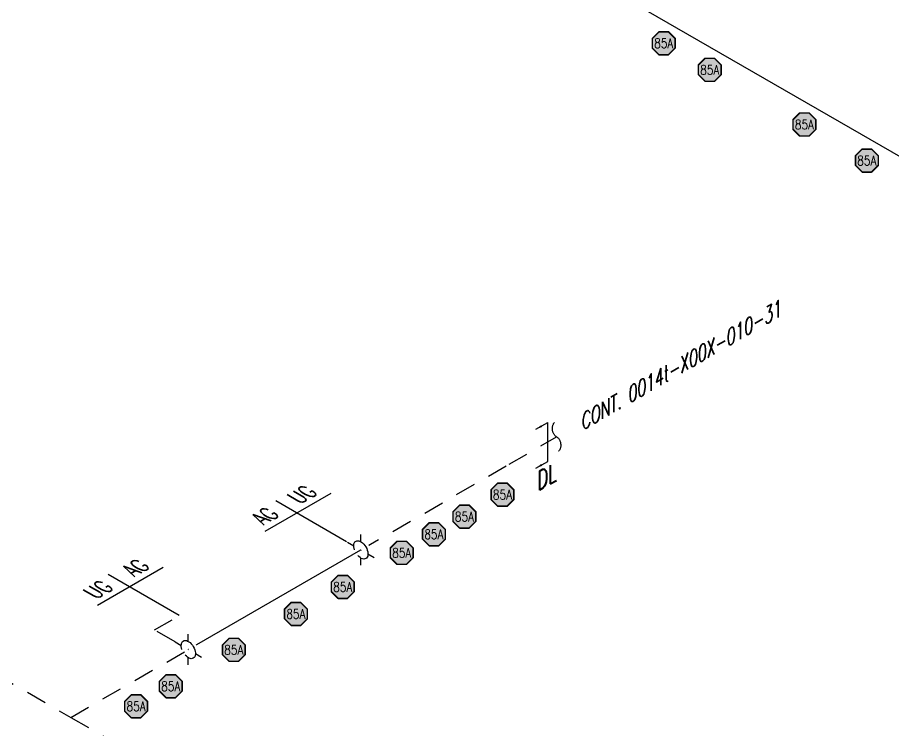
# Model space of a CAD drawing. Header units: inches. Extents: x 0.1 to 17.4, y 0.1 to 11.4.
# Drawn here: x 8.06 to 13.41, y 3.21 to 7.56 of the extents above; entities that cross this region are included whole.
import ezdxf
from ezdxf.enums import TextEntityAlignment as Align

# ---------------------------------------------------------------- set-up
doc = ezdxf.new("R2010")
doc.units = ezdxf.units.IN
doc.header["$MEASUREMENT"] = 0
doc.linetypes.add('HIDDEN2', pattern=[0.1875, 0.125, -0.0625])
for name, color, linetype in [('Continuation', 7, 'Continuous'), ('DL', 20, 'Continuous'), ('FITTINGS', 4, 'Continuous'), ('PART_PCML', 7, 'Continuous'), ('PIPE-ANNO', 150, 'HIDDEN2'), ('TEXT', 7, 'Continuous'), ('UNAS.PIPE', 251, 'Continuous')]:
    doc.layers.add(name, color=color, linetype=linetype)
doc.layers.add('PIPE', color=7, linetype='Continuous', lineweight=30)
doc.styles.add('ISO30', font='simplex.shx', dxfattribs={"width": 0.85, "oblique": 30, "height": 0.075})
doc.styles.add('PART_Standard', font='romans', dxfattribs={"width": 0.8, "height": 0.09})
doc.styles.add('Richmond', font='arial.ttf')
doc.styles.add('SIMPLEX', font='ROMANS')
doc.dimstyles.new('Richmond', dxfattribs={"dimtxt": 0.18, "dimasz": 0.18, "dimexe": 0.18, "dimexo": 0.0625, "dimgap": 0.09, "dimtad": 0, "dimtih": 1, "dimtoh": 1, "dimdec": 4, "dimzin": 0, "dimdsep": 46, "dimtxsty": 'Richmond', "dimcen": 0.09, "dimadec": 0, "dimazin": 0, "dimtfac": 1, "dimtdec": 4, "dimtofl": 0, "dimtmove": 0, "dimatfit": 3, "dimfxl": 1, "dimtolj": 1, "dimtzin": 0, "dimarcsym": 0})

# ---------------------------------------------------------------- blocks, each defined once
blk = doc.blocks.new('1_BREAK-PIPE_PIPE_00')
at = {"color": 0, "linetype": 'ByBlock', "lineweight": -2}
for centre, major_axis in [((-0.03, 0.092), (0, -0.101)), ((0.03, -0.092), (0, 0.101))]:
    blk.add_ellipse(centre, major_axis=major_axis, ratio=0.711978, start_param=0.427466, end_param=3.141593, dxfattribs=at)
blk = doc.blocks.new('1_Tilde_00')
at = {"layer": 'PIPE-ANNO', "xscale": -0.5000000000000001, "yscale": 0.5, "zscale": 0.5}
blk.add_blockref('1_BREAK-PIPE_PIPE_00', (0, 0), dxfattribs=at)
blk = doc.blocks.new('AG UG SYMBOL')
blk.add_wipeout([(0, 0), (-0.0315, -0.0546), (0.0315, -0.0546)]).dxf.layer = 'FITTINGS'
at = {"layer": 'FITTINGS', "linetype": 'ByBlock', "lineweight": -2}
for p, q in [((-0.0812, 0.0469), (-0.0433, 0.025)), ((0.0812, 0.0469), (0.0433, 0.025)), ((-0.0433, -0.025), (-0.0812, -0.0469)), ((0.0433, -0.025), (0.0812, -0.0469))]:
    blk.add_line(p, q, dxfattribs=at)
at = {"layer": 'FITTINGS'}
blk.add_ellipse((0, 0), major_axis=(-0.0612, 0), ratio=0.57735, start_param=5.03414, end_param=10.673824, dxfattribs=at)
blk = doc.blocks.new('*U24')
at = {"layer": 'PIPE-ANNO', "linetype": 'Continuous'}
for p, q in [((-0.1834, 0.3441), (-0.585, 0.1122)), ((-0.0866, 0.05), (-0.5196, 0.3))]:
    blk.add_line(p, q, dxfattribs=at)
at = {"layer": 'TEXT', "style": 'PART_Standard', "oblique": 330, "width": 0.8}
blk.add_attdef('SPEC_1_330/330', (-0.5925, 0.1502), '', height=0.09, rotation=30, dxfattribs=at)
blk.add_attdef('SPEC_2_330/330', text='', height=0.09, rotation=30, dxfattribs=at).set_placement((-0.255, 0.3451), align=Align.RIGHT)
blk = doc.blocks.new('1_Cont_330')
at = {"layer": 'Continuation', "style": 'PART_Standard', "oblique": 330, "width": 0.8}
blk.add_attdef('CONT.', (0, 0), '', height=0.09, rotation=330, dxfattribs=at)
blk = doc.blocks.new('DL_30')
at = {"layer": 'DL', "style": 'ISO30', "oblique": 30, "width": 0.85}
blk.add_text('DL', height=0.1, rotation=30, dxfattribs=at).set_placement((-0.2098, 0.0365))
blk = doc.blocks.new('PART_PCML')
blk.add_hatch(color=0).paths.add_polyline_path([(-0.0699, -0.029), (-0.029, -0.0699), (0.029, -0.0699), (0.0699, -0.029), (0.0699, 0.029), (0.029, 0.0699), (-0.029, 0.0699), (-0.0699, 0.029)])
at = {"color": 7, "const_width": 0.009}
blk.add_lwpolyline([(-0.0699, 0.029), (-0.029, 0.0699), (0.029, 0.0699), (0.0699, 0.029), (0.0699, -0.029), (0.029, -0.0699), (-0.029, -0.0699), (-0.0699, -0.029), (-0.0699, 0.029), (-0.029, 0.0699)], dxfattribs=at)
at = {"color": 18, "true_color": 0x000000}
blk.add_lwpolyline([(-0.029, 0.0699), (-0.0699, 0.029), (-0.0699, -0.029), (-0.029, -0.0699), (0.029, -0.0699), (0.0699, -0.029), (0.0699, 0.029), (0.029, 0.0699)], close=True, dxfattribs=at)
at = {"color": 7, "true_color": 0xffffff, "style": 'SIMPLEX', "width": 0.8, "flags": 1}
for tag, p in [('CIRCUIT', (-0.0939, 0.0889)), ('DM', (-0.0527, -0.1332)), ('TYPE', (-0.0749, -0.2043))]:
    blk.add_attdef(tag, p, '', height=0.0586, dxfattribs=at)
at = {"color": 7, "true_color": 0xffffff, "style": 'SIMPLEX', "width": 0.8}
blk.add_attdef('DMDISP', text='', height=0.0586, dxfattribs=at).set_placement((0, 0), align=Align.MIDDLE_CENTER)
blk = doc.blocks.new('*U55')
at = {"color": 20, "linetype": 'ByBlock', "ltscale": 0.7}
blk.add_line((-0.0541, -0.1498), (-0.0541, 0.0873), dxfattribs=at)
for points in [[(-0.1257, 0.0459), (-0.0541, 0.0873)], [(-0.1257, -0.191), (-0.0541, -0.1498)]]:
    blk.add_leader(points, dimstyle='Richmond', override={"dimasz": 0.04, "dimgap": 0.09, "dimtad": 0}, dxfattribs=at)

msp = doc.modelspace()

# ---------------------------------------------------------------- linework, layer by layer
at = {"layer": 'PIPE'}
for p, q in [((11.2684, 7.9709), (14.4018, 6.1618)), ((9.1049, 3.7068), (10.1577, 4.3147))]:
    msp.add_line(p, q, dxfattribs=at)
at = {"layer": 'PIPE', "linetype": 'HIDDEN2'}
for p, q in [((10.1577, 4.3147), (11.0619, 4.8367)), ((7.1483, 4.009), (8.3883, 3.2931)), ((8.3883, 3.2931), (9.1049, 3.7068)), ((8.3883, 3.2931), (9.2544, 2.7931))]:
    msp.add_line(p, q, dxfattribs=at)
at = {"layer": 'UNAS.PIPE', "linetype": 'HIDDEN2'}
msp.add_line((11.0619, 4.8367), (11.352, 5.0042), dxfattribs=at)

# ---------------------------------------------------------------- block references
ref = msp.add_blockref('1_Cont_330', (11.5073, 5.0413))
ref.add_attrib('CONT.', 'CONT. 0014t-X00X-010-31', (11.5073, 5.0413), dxfattribs={"layer": 'Continuation', "height": 0.09, "rotation": 30, "style": 'PART_Standard', "oblique": 30, "width": 0.8})
at = {"layer": 'DL'}
for name, p in [('*U55', (11.352, 5.0042)), ('DL_30', (11.4441, 4.6349))]:
    msp.add_blockref(name, p, dxfattribs=at)
at = {"layer": 'PART_PCML', "color": 13}
for p in [(12.0059, 7.4051), (12.2868, 7.2429), (12.8643, 6.9095), (13.2457, 6.6893), (11.0219, 4.6516), (10.7899, 4.5176), (10.6037, 4.4101), (10.4072, 4.2967), (10.0474, 4.0889), (9.7616, 3.9239), (9.3828, 3.7052), (8.9979, 3.483), (8.7862, 3.3608)]:
    msp.add_blockref('PART_PCML', p, dxfattribs=at).add_auto_attribs({'DMDISP': '85A'})
at = {"layer": 'PIPE-ANNO'}
msp.add_blockref('*U24', (9.1352, 3.8637), dxfattribs=at).add_auto_attribs({'SPEC_2_330/330': 'AG', 'SPEC_1_330/330': 'UG'})
at = {"layer": 'UNAS.PIPE', "rotation": 185.5079738379507}
msp.add_blockref('1_Tilde_00', (11.352, 5.0042), dxfattribs=at)

# ---------------------------------------------------------------- next in the draw order: block references
at = {"layer": 'FITTINGS', "xscale": -1, "rotation": 119.9999999999995}
for p in [(10.1577, 4.3147), (9.1049, 3.7068)]:
    msp.add_blockref('AG UG SYMBOL', p, dxfattribs=at)

# ---------------------------------------------------------------- next in the draw order: linework, layer by layer
at = {"layer": 'PIPE-ANNO'}
for p, q in [((8.8976, 3.8265), (9.0486, 3.9137)), ((9.0237, 3.7537), (8.8976, 3.8265))]:
    msp.add_line(p, q, dxfattribs=at)

# ---------------------------------------------------------------- next in the draw order: block references
msp.add_blockref('*U24', (10.1577, 4.3147), dxfattribs=at).add_auto_attribs({'SPEC_2_330/330': 'UG', 'SPEC_1_330/330': 'AG'})

doc.saveas('drawing.dxf')
